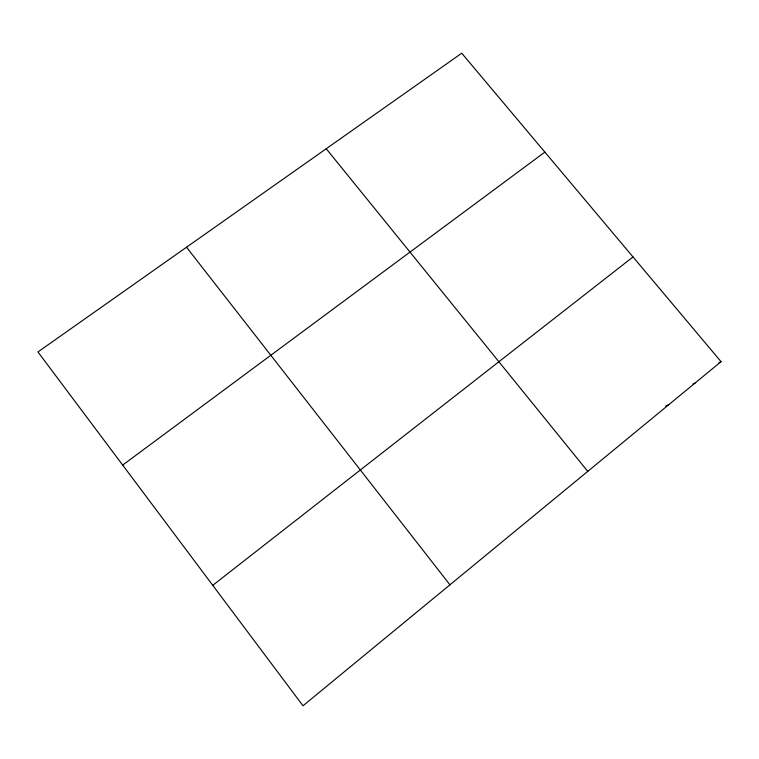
<?xml version="1.0" encoding="UTF-8"?>
<svg xmlns="http://www.w3.org/2000/svg" width="759" height="759" viewBox="0 0 759 759"><rect width="100%" height="100%" fill="white"/><g stroke="black" fill="none" stroke-linecap="round" stroke-linejoin="round"><path stroke-width="1.14" d="M721.05 361.663L302.993 705.785L37.95 351.958L461.738 53.215L721.05 361.663L718.925 362.688M212.757 585.322L633.006 256.94M122.692 465.077L544.877 152.104M693.052 383.978L695.064 383.058M665.7 406.037L668.745 404.718M326.228 148.736L587.76 471.377M186.515 247.225L449.954 584.819"/></g></svg>
